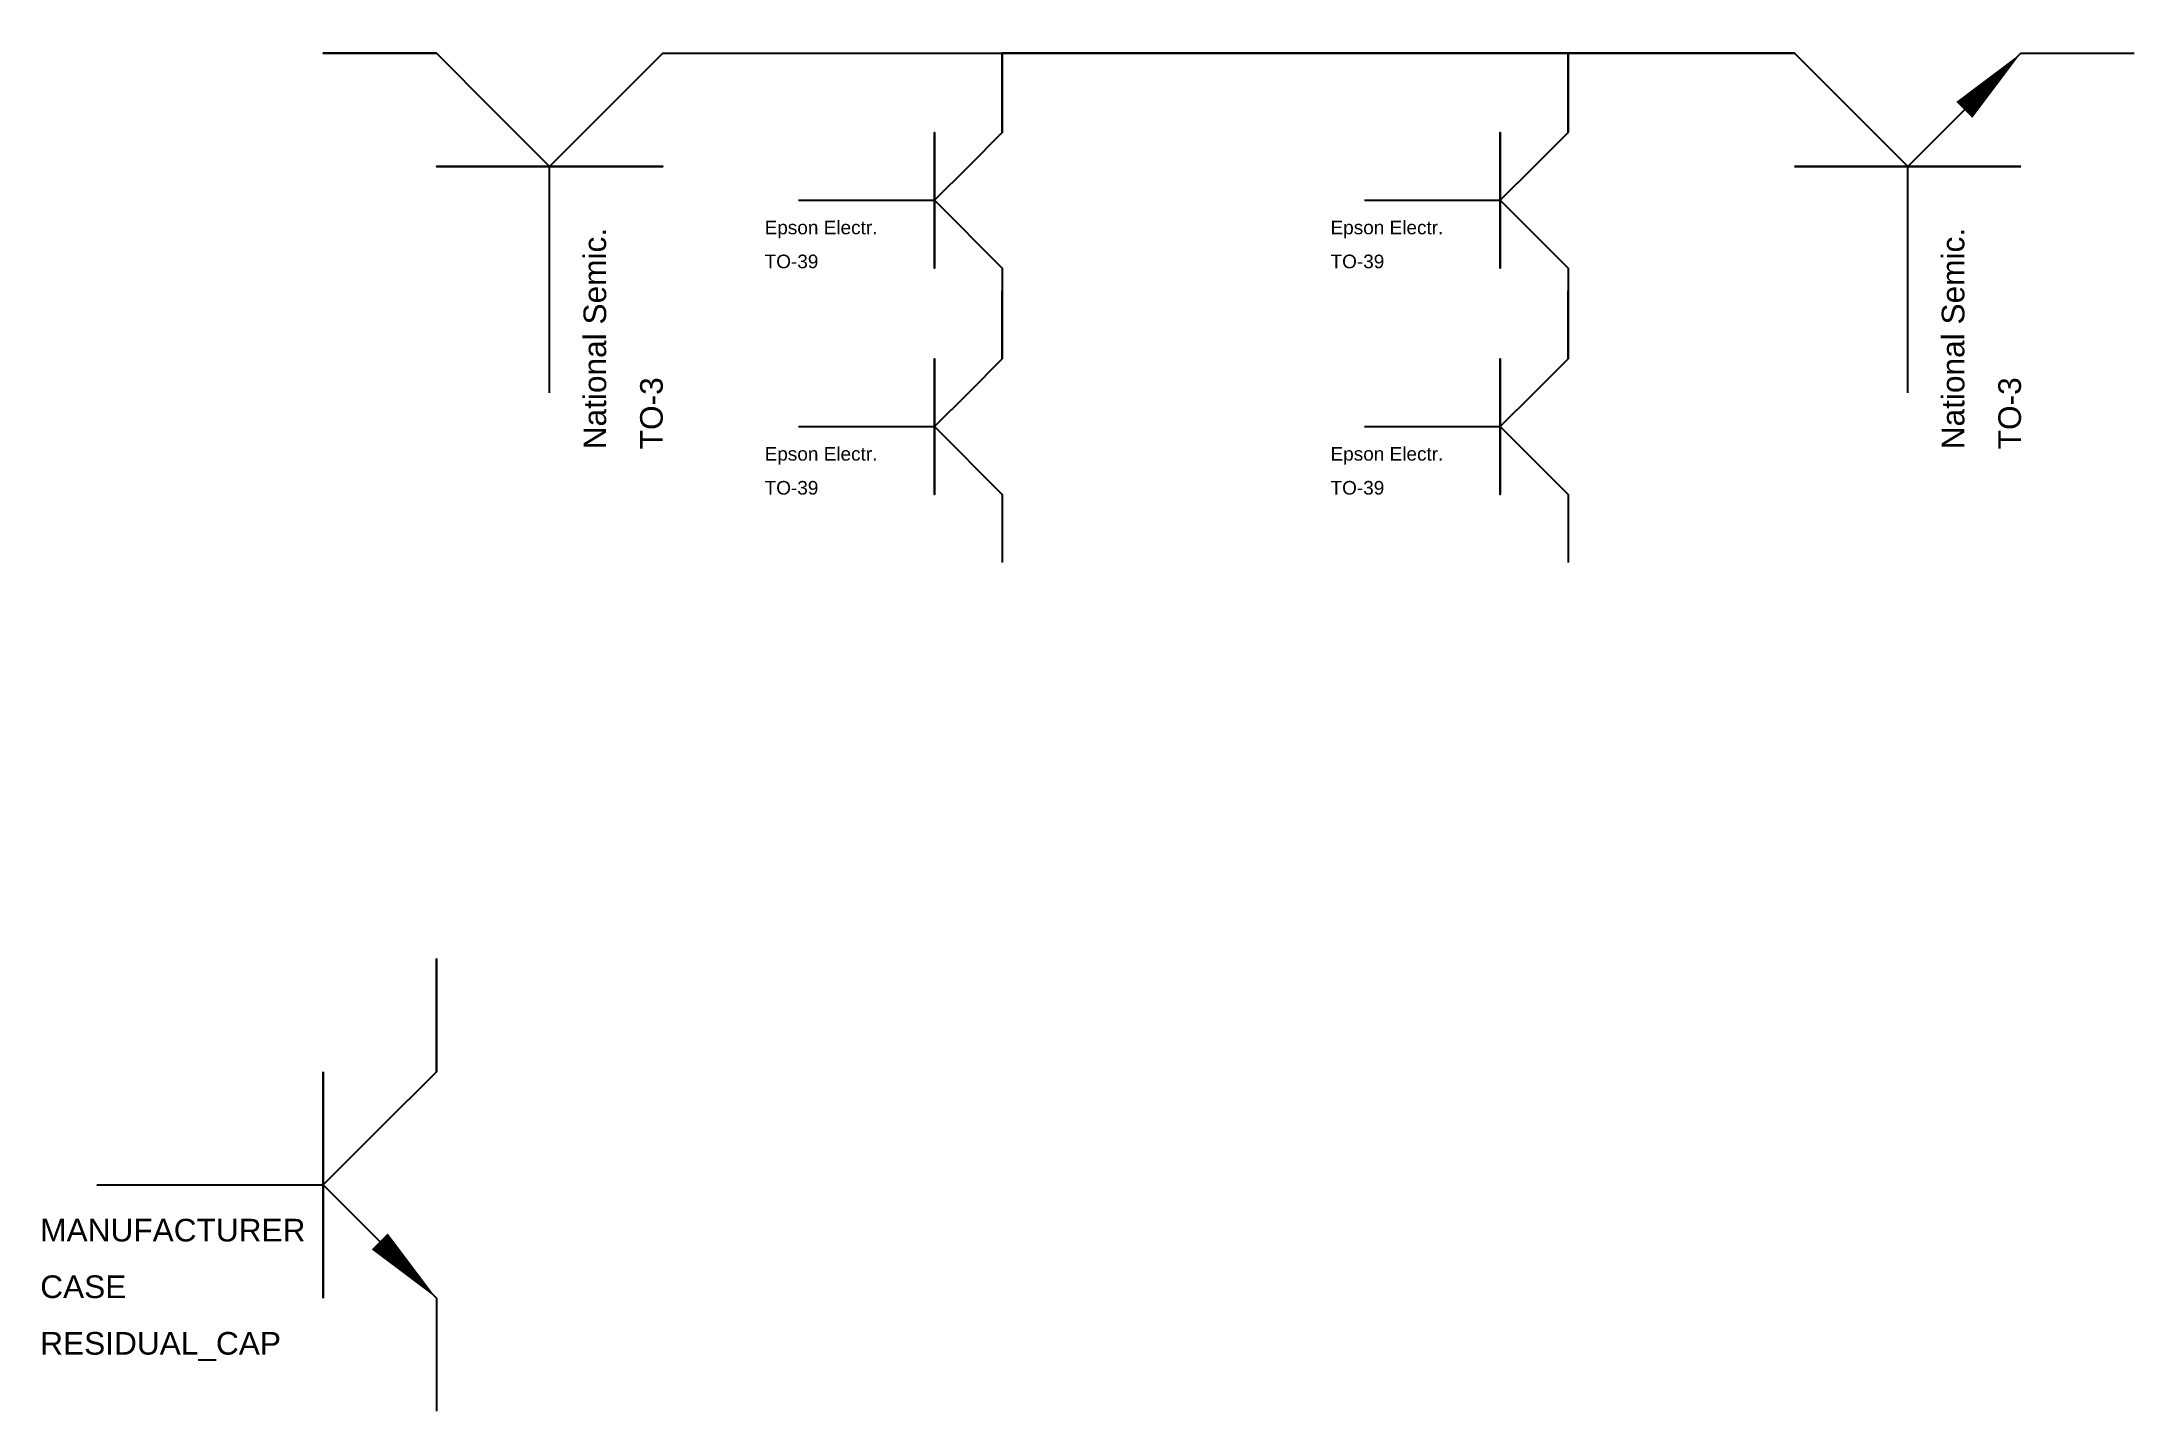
# Model space of a CAD drawing. Header units: millimetres. Extents: x 111.5 to 130, y 155.1 to 167.2.
import ezdxf

# ---------------------------------------------------------------- set-up
doc = ezdxf.new("R2010")
doc.units = ezdxf.units.MM
doc.styles.get("Standard").update_dxf_attribs({"font": 'arial.ttf'})

# ---------------------------------------------------------------- blocks, each defined once
blk = doc.blocks.new('PNP_T')
blk.add_lwpolyline([(2, 2), (4, 2), (4, 2.5), (4, 3), (4, 1), (4, 2), (5, 1), (4, 2), (4.5, 2.5), (5, 3), (5, 4), (5, 3), (4.5, 2.5), (4, 2), (5, 1), (5, 0)])
blk.add_attdef('MANUFACTURER', (1.5, 1.5), '', height=0.2)
for tag, p, flags in [('CASE', (1.5, 1), 8), ('RESIDUAL_CAP', (1.5, 0.5), 1)]:
    blk.add_attdef(tag, p, '', height=0.2, dxfattribs=dict(flags=flags))
blk = doc.blocks.new('NPN_T')
for p, q in [((5, 3), (5, 4)), ((5, 4), (5, 3)), ((4, 2.5), (4, 3)), ((4, 3), (4, 1)), ((4.5, 2.5), (5, 3)), ((5, 3), (4.5, 2.5)), ((4, 2), (4, 2.5)), ((4, 2), (4.5, 2.5)), ((4.5, 2.5), (4, 2)), ((2, 2), (4, 2)), ((4, 1), (4, 2)), ((4, 2), (5, 1)), ((5, 1), (4, 2)), ((4, 2), (5, 1)), ((5, 1), (5, 0))]:
    blk.add_line(p, q)
blk.add_lwpolyline([(5, 1, 0, 0.2, 0), (4.5, 1.5, 0.2, 0.2, 0)], format="xyseb")
blk.add_attdef('MANUFACTURER', (1.5, 1.5), '', height=0.2)
for tag, p, flags in [('CASE', (1.5, 1), 8), ('RESIDUAL_CAP', (1.5, 0.5), 1)]:
    blk.add_attdef(tag, p, '', height=0.2, dxfattribs=dict(flags=flags))

msp = doc.modelspace()

# ---------------------------------------------------------------- linework, layer by layer
for p, q in [((114.992, 158.082), (114.992, 159.082)), ((114.992, 159.082), (114.992, 158.082)), ((113.992, 157.582), (113.992, 158.082)), ((113.992, 158.082), (113.992, 156.082)), ((114.492, 157.582), (114.992, 158.082)), ((114.992, 158.082), (114.492, 157.582)), ((113.992, 157.082), (113.992, 157.582)), ((113.992, 157.082), (114.492, 157.582)), ((114.492, 157.582), (113.992, 157.082)), ((111.992, 157.082), (113.992, 157.082)), ((113.992, 156.082), (113.992, 157.082)), ((113.992, 157.082), (114.992, 156.082)), ((114.992, 156.082), (113.992, 157.082)), ((113.992, 157.082), (114.992, 156.082)), ((114.992, 156.082), (114.992, 155.082))]:
    msp.add_line(p, q)
msp.add_lwpolyline([(117.992, 167.082), (125.992, 167.082), (124.992, 167.082), (124.992, 166.582), (124.992, 167.082), (119.992, 167.082), (119.992, 166.582), (119.992, 167.082)])
msp.add_lwpolyline([(114.992, 156.082, 0, 0.2, 0), (114.492, 156.582, 0.2, 0.2, 0)], format="xyseb")

# ---------------------------------------------------------------- block references
ref = msp.add_blockref('NPN_T', (129.992, 162.082), dxfattribs=dict(rotation=90))
ref.add_attrib('CASE', 'TO-3', (128.992, 163.582), dxfattribs={"height": 0.2, "rotation": 90})
ref.add_attrib('MANUFACTURER', 'National Semic.', (128.492, 163.582), dxfattribs={"height": 0.2, "rotation": 90})
ref = msp.add_blockref('PNP_T', (117.992, 162.082), dxfattribs=dict(rotation=90))
ref.add_attrib('CASE', 'TO-3', (116.992, 163.582), dxfattribs={"height": 0.2, "rotation": 90})
ref.add_attrib('MANUFACTURER', 'National Semic.', (116.492, 163.582), dxfattribs={"height": 0.2, "rotation": 90})
ref = msp.add_blockref('PNP_T', (116.992, 162.582), dxfattribs=dict(xscale=0.6, yscale=0.6, zscale=0.6, row_count=2, column_count=2, row_spacing=2, column_spacing=5))
ref.add_attrib('CASE', 'TO-39', (117.892, 163.182), dxfattribs={"height": 0.12})
ref.add_attrib('MANUFACTURER', 'Epson Electr.', (117.892, 163.482), dxfattribs={"height": 0.12})

# ---------------------------------------------------------------- texts
msp.add_attdef('MANUFACTURER', (111.492, 156.582), '(UNSPECIFIED)', height=0.2)
for tag, p, s, flags in [('CASE', (111.492, 156.082), 'TO-3', 8), ('RESIDUAL_CAP', (111.492, 155.582), '15pF', 1)]:
    msp.add_attdef(tag, p, s, height=0.2, dxfattribs=dict(flags=flags))

doc.saveas('drawing.dxf')
